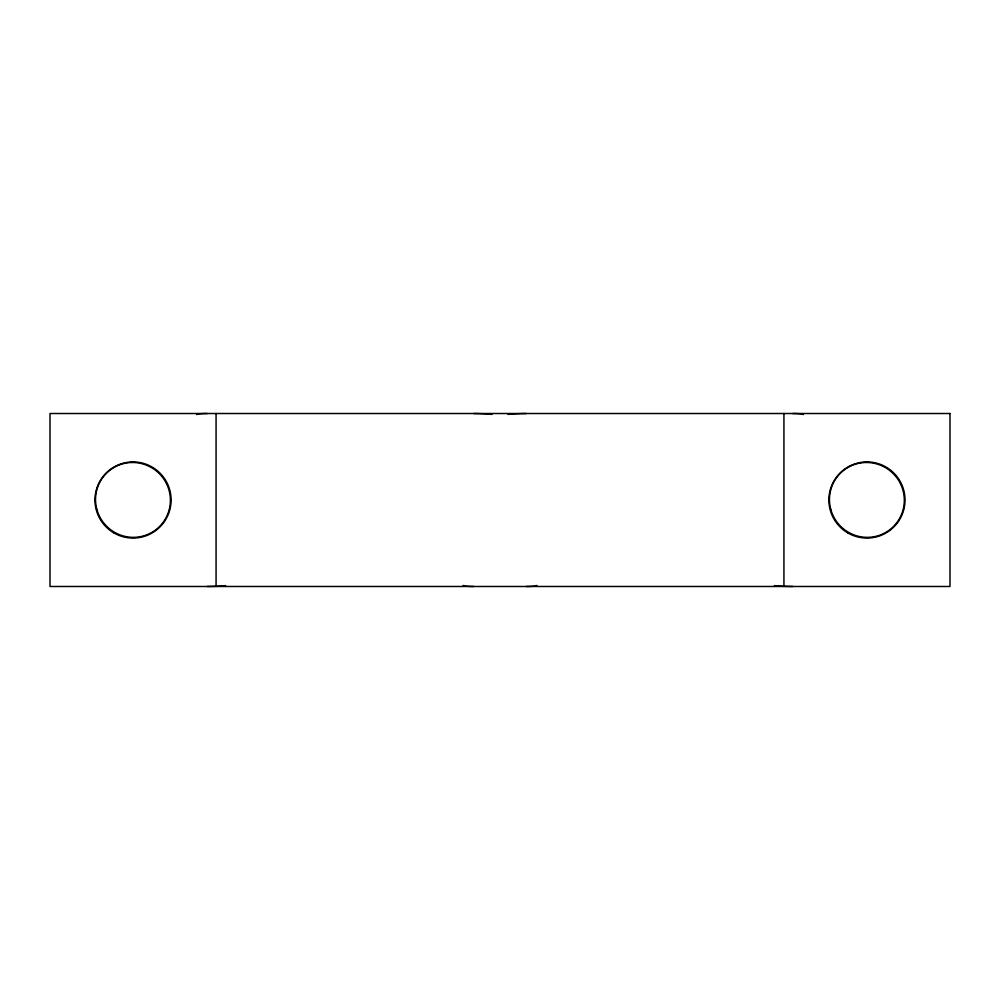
<?xml version="1.0" encoding="UTF-8"?>
<svg xmlns="http://www.w3.org/2000/svg" width="1000" height="1000" viewBox="0 0 1000 1000"><rect width="100%" height="100%" fill="white"/><g stroke="black" fill="none" stroke-linecap="round" stroke-linejoin="round"><path stroke-width="1.5" d="M783.925 413.512L783.925 586.487M216.075 413.512L216.075 586.487M473.663 413.525A37.625 3.812 5.9 0 1 491.987 414.375M473.663 586.475A37.625 3.812 -5.9 0 1 463.125 585.438M196.725 414.562A37.625 3.812 5.9 0 1 207.262 413.525M225.588 585.625A37.625 3.812 -5.9 0 1 207.262 586.475M508.013 414.375A37.625 3.812 -5.9 0 1 526.337 413.525M536.875 585.438A37.625 3.812 5.9 0 1 526.337 586.475M792.738 413.525A37.625 3.812 -5.9 0 1 803.275 414.562M792.738 586.475A37.625 3.812 5.9 0 1 774.412 585.625M950 413.512L50 413.512L50 586.487L950 586.487L949.987 413.512M847.925 532.962A38.062 38.062 0 0 0 905.013 500A38.062 38.062 0 0 0 847.925 467.038A38.062 38.062 0 0 0 847.925 532.962M114 532.962A38.062 38.062 0 0 0 171.088 500A38.062 38.062 0 0 0 114 467.038A38.062 38.062 0 0 0 114 532.962M830.775 509.425A37.625 37.237 45 0 0 893.487 526.538A37.625 37.237 45 0 0 876.388 463.812A37.625 37.237 45 0 0 830.775 509.425M96.85 509.425A37.625 37.237 45 0 0 159.562 526.538A37.625 37.237 45 0 0 142.463 463.812A37.625 37.237 45 0 0 96.85 509.425"/></g></svg>
